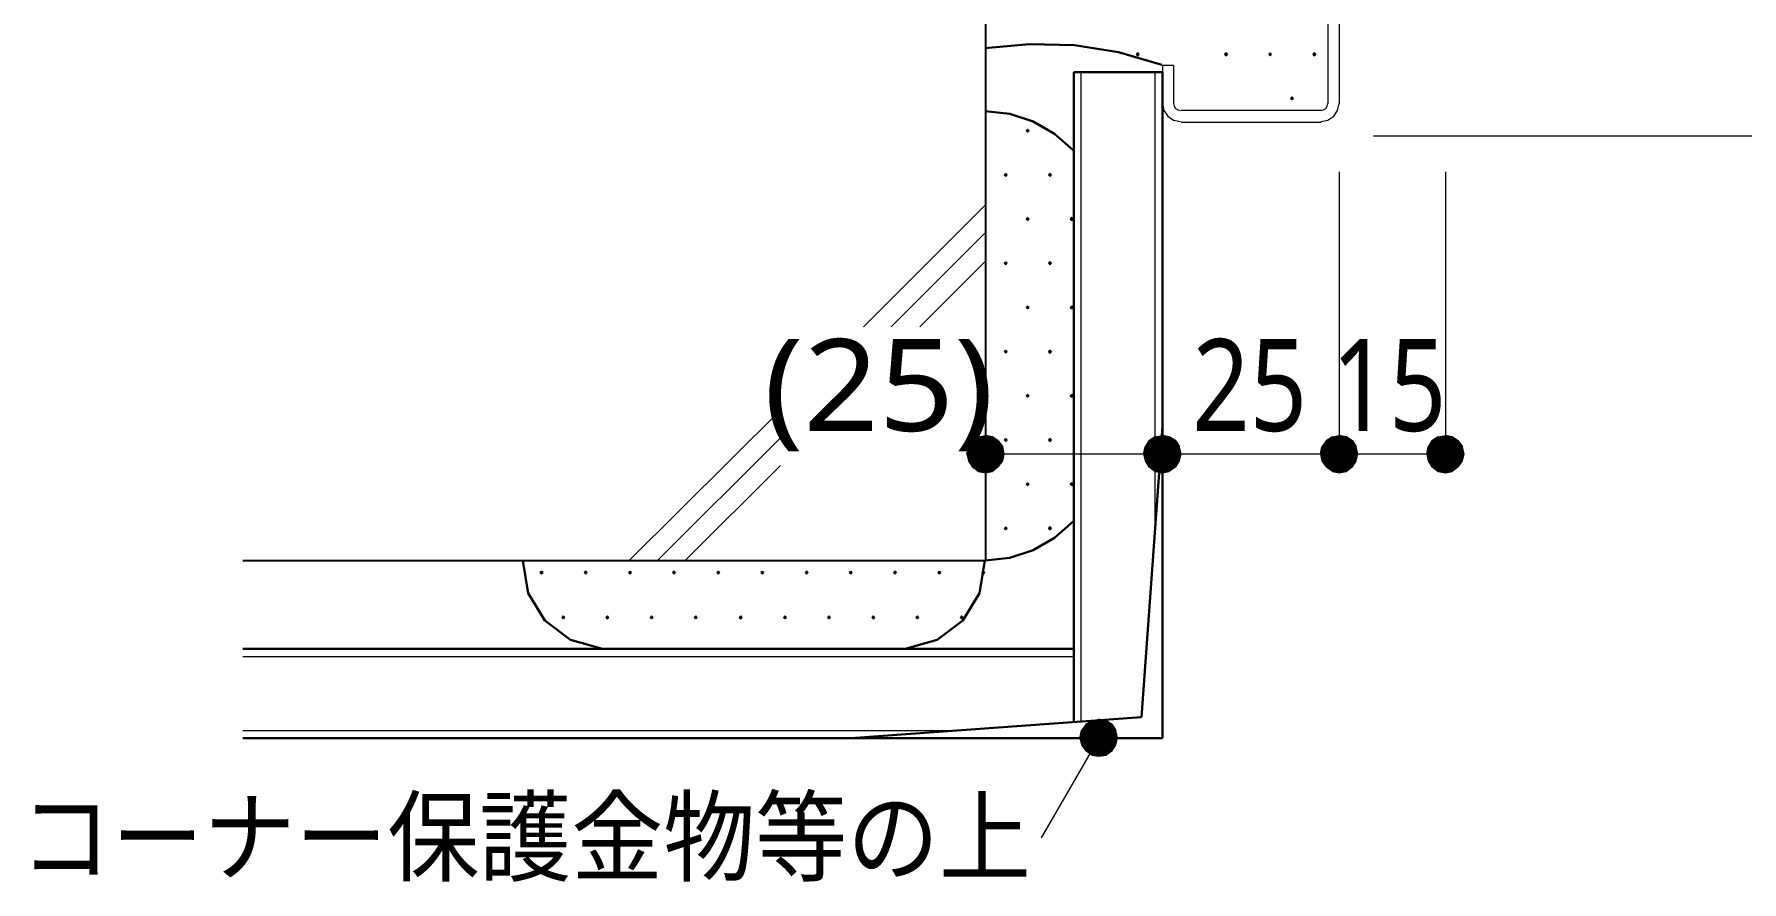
# Model space of a CAD drawing. Header units: millimetres. Extents: x 0 to 420, y 0 to 297.
# Drawn here: x 39.59 to 87.86, y 203.75 to 227.71 of the extents above; entities that cross this region are included whole.
import ezdxf
from ezdxf.enums import TextEntityAlignment as Align

# ---------------------------------------------------------------- set-up
doc = ezdxf.new("R2010")
doc.units = ezdxf.units.MM
doc.styles.add('kst32b', font='NotoSansJP-Variable.ttf')

msp = doc.modelspace()

# ---------------------------------------------------------------- hatches: boundary and pattern name
for points in [[(70.781, 227.182), (70.76, 227.161), (70.739, 227.139), (70.76, 227.118), (70.781, 227.097), (70.803, 227.118), (70.824, 227.139), (70.803, 227.161), (70.781, 227.182)], [(73.279, 227.182), (73.258, 227.161), (73.237, 227.139), (73.258, 227.118), (73.279, 227.097), (73.3, 227.118), (73.321, 227.139), (73.3, 227.161), (73.279, 227.182)], [(74.528, 227.182), (74.507, 227.161), (74.486, 227.139), (74.507, 227.118), (74.528, 227.097), (74.549, 227.118), (74.57, 227.139), (74.549, 227.161), (74.528, 227.182)], [(75.777, 227.182), (75.756, 227.161), (75.734, 227.139), (75.756, 227.118), (75.777, 227.097), (75.798, 227.118), (75.819, 227.139), (75.798, 227.161), (75.777, 227.182)], [(75.142, 225.933), (75.121, 225.912), (75.099, 225.891), (75.121, 225.87), (75.142, 225.848), (75.163, 225.87), (75.184, 225.891), (75.163, 225.912), (75.142, 225.933)], [(67.67, 225.023), (67.649, 225.002), (67.628, 224.98), (67.649, 224.959), (67.67, 224.938), (67.691, 224.959), (67.712, 224.98), (67.691, 225.002), (67.67, 225.023)], [(67.056, 223.774), (67.035, 223.753), (67.014, 223.732), (67.035, 223.711), (67.056, 223.689), (67.077, 223.711), (67.098, 223.732), (67.077, 223.753), (67.056, 223.774)], [(68.305, 223.774), (68.284, 223.753), (68.262, 223.732), (68.284, 223.711), (68.305, 223.689), (68.326, 223.711), (68.347, 223.732), (68.326, 223.753), (68.305, 223.774)], [(67.67, 222.525), (67.649, 222.504), (67.628, 222.483), (67.649, 222.462), (67.67, 222.44), (67.691, 222.462), (67.712, 222.483), (67.691, 222.504), (67.67, 222.525)], [(68.919, 222.525), (68.898, 222.504), (68.876, 222.483), (68.898, 222.462), (68.919, 222.44), (68.94, 222.462), (68.961, 222.483), (68.94, 222.504), (68.919, 222.525)], [(67.056, 221.276), (67.035, 221.255), (67.014, 221.234), (67.035, 221.213), (67.056, 221.192), (67.077, 221.213), (67.098, 221.234), (67.077, 221.255), (67.056, 221.276)], [(68.305, 221.276), (68.284, 221.255), (68.262, 221.234), (68.284, 221.213), (68.305, 221.192), (68.326, 221.213), (68.347, 221.234), (68.326, 221.255), (68.305, 221.276)], [(67.67, 220.028), (67.649, 220.006), (67.628, 219.985), (67.649, 219.964), (67.67, 219.943), (67.691, 219.964), (67.712, 219.985), (67.691, 220.006), (67.67, 220.028)], [(68.919, 220.028), (68.898, 220.006), (68.876, 219.985), (68.898, 219.964), (68.919, 219.943), (68.94, 219.964), (68.961, 219.985), (68.94, 220.006), (68.919, 220.028)], [(67.056, 218.779), (67.035, 218.757), (67.014, 218.736), (67.035, 218.715), (67.056, 218.694), (67.077, 218.715), (67.098, 218.736), (67.077, 218.757), (67.056, 218.779)], [(68.305, 218.779), (68.284, 218.757), (68.262, 218.736), (68.284, 218.715), (68.305, 218.694), (68.326, 218.715), (68.347, 218.736), (68.326, 218.757), (68.305, 218.779)], [(67.67, 217.53), (67.649, 217.509), (67.628, 217.487), (67.649, 217.466), (67.67, 217.445), (67.691, 217.466), (67.712, 217.487), (67.691, 217.509), (67.67, 217.53)], [(68.919, 217.53), (68.898, 217.509), (68.876, 217.487), (68.898, 217.466), (68.919, 217.445), (68.94, 217.466), (68.961, 217.487), (68.94, 217.509), (68.919, 217.53)], [(67.056, 216.281), (67.035, 216.26), (67.014, 216.239), (67.035, 216.217), (67.056, 216.196), (67.077, 216.217), (67.098, 216.239), (67.077, 216.26), (67.056, 216.281)], [(68.305, 216.281), (68.284, 216.26), (68.262, 216.239), (68.284, 216.217), (68.305, 216.196), (68.326, 216.217), (68.347, 216.239), (68.326, 216.26), (68.305, 216.281)], [(66.971, 215.646), (67.014, 215.837), (66.485, 215.837), (66.971, 215.646)], [(71.967, 215.646), (72.009, 215.837), (71.48, 215.837), (71.967, 215.646)], [(76.962, 215.646), (77.004, 215.837), (76.475, 215.837), (76.962, 215.646)], [(79.968, 215.646), (80.01, 215.837), (79.481, 215.837), (79.968, 215.646)], [(67.67, 215.032), (67.649, 215.011), (67.628, 214.99), (67.649, 214.969), (67.67, 214.947), (67.691, 214.969), (67.712, 214.99), (67.691, 215.011), (67.67, 215.032)], [(68.919, 215.032), (68.898, 215.011), (68.876, 214.99), (68.898, 214.969), (68.919, 214.947), (68.94, 214.969), (68.961, 214.99), (68.94, 215.011), (68.919, 215.032)], [(67.056, 213.783), (67.035, 213.762), (67.014, 213.741), (67.035, 213.72), (67.056, 213.699), (67.077, 213.72), (67.098, 213.741), (67.077, 213.762), (67.056, 213.783)], [(68.305, 213.783), (68.284, 213.762), (68.262, 213.741), (68.284, 213.72), (68.305, 213.699), (68.326, 213.72), (68.347, 213.741), (68.326, 213.762), (68.305, 213.783)], [(53.933, 212.534), (53.912, 212.513), (53.89, 212.492), (53.912, 212.471), (53.933, 212.45), (53.954, 212.471), (53.975, 212.492), (53.954, 212.513), (53.933, 212.534)], [(55.182, 212.534), (55.16, 212.513), (55.139, 212.492), (55.16, 212.471), (55.182, 212.45), (55.203, 212.471), (55.224, 212.492), (55.203, 212.513), (55.182, 212.534)], [(56.43, 212.534), (56.409, 212.513), (56.388, 212.492), (56.409, 212.471), (56.43, 212.45), (56.452, 212.471), (56.473, 212.492), (56.452, 212.513), (56.43, 212.534)], [(57.679, 212.534), (57.658, 212.513), (57.637, 212.492), (57.658, 212.471), (57.679, 212.45), (57.7, 212.471), (57.721, 212.492), (57.7, 212.513), (57.679, 212.534)], [(58.928, 212.534), (58.907, 212.513), (58.886, 212.492), (58.907, 212.471), (58.928, 212.45), (58.949, 212.471), (58.97, 212.492), (58.949, 212.513), (58.928, 212.534)], [(60.177, 212.534), (60.156, 212.513), (60.135, 212.492), (60.156, 212.471), (60.177, 212.45), (60.198, 212.471), (60.219, 212.492), (60.198, 212.513), (60.177, 212.534)], [(61.426, 212.534), (61.404, 212.513), (61.383, 212.492), (61.404, 212.471), (61.426, 212.45), (61.447, 212.471), (61.468, 212.492), (61.447, 212.513), (61.426, 212.534)], [(62.675, 212.534), (62.653, 212.513), (62.632, 212.492), (62.653, 212.471), (62.675, 212.45), (62.696, 212.471), (62.717, 212.492), (62.696, 212.513), (62.675, 212.534)], [(63.923, 212.534), (63.902, 212.513), (63.881, 212.492), (63.902, 212.471), (63.923, 212.45), (63.945, 212.471), (63.966, 212.492), (63.945, 212.513), (63.923, 212.534)], [(65.172, 212.534), (65.151, 212.513), (65.13, 212.492), (65.151, 212.471), (65.172, 212.45), (65.193, 212.471), (65.215, 212.492), (65.193, 212.513), (65.172, 212.534)], [(66.421, 212.534), (66.4, 212.513), (66.379, 212.492), (66.4, 212.471), (66.421, 212.45), (66.442, 212.471), (66.463, 212.492), (66.442, 212.513), (66.421, 212.534)], [(54.546, 211.264), (54.525, 211.243), (54.504, 211.222), (54.525, 211.201), (54.546, 211.18), (54.568, 211.201), (54.589, 211.222), (54.568, 211.243), (54.546, 211.264)], [(55.795, 211.264), (55.774, 211.243), (55.753, 211.222), (55.774, 211.201), (55.795, 211.18), (55.816, 211.201), (55.838, 211.222), (55.816, 211.243), (55.795, 211.264)], [(57.044, 211.264), (57.023, 211.243), (57.002, 211.222), (57.023, 211.201), (57.044, 211.18), (57.065, 211.201), (57.087, 211.222), (57.065, 211.243), (57.044, 211.264)], [(58.293, 211.264), (58.272, 211.243), (58.251, 211.222), (58.272, 211.201), (58.293, 211.18), (58.314, 211.201), (58.335, 211.222), (58.314, 211.243), (58.293, 211.264)], [(59.563, 211.264), (59.542, 211.243), (59.521, 211.222), (59.542, 211.201), (59.563, 211.18), (59.584, 211.201), (59.605, 211.222), (59.584, 211.243), (59.563, 211.264)], [(60.812, 211.264), (60.791, 211.243), (60.77, 211.222), (60.791, 211.201), (60.812, 211.18), (60.833, 211.201), (60.854, 211.222), (60.833, 211.243), (60.812, 211.264)], [(62.061, 211.264), (62.04, 211.243), (62.018, 211.222), (62.04, 211.201), (62.061, 211.18), (62.082, 211.201), (62.103, 211.222), (62.082, 211.243), (62.061, 211.264)], [(63.31, 211.264), (63.288, 211.243), (63.267, 211.222), (63.288, 211.201), (63.31, 211.18), (63.331, 211.201), (63.352, 211.222), (63.331, 211.243), (63.31, 211.264)], [(64.558, 211.264), (64.537, 211.243), (64.516, 211.222), (64.537, 211.201), (64.558, 211.18), (64.579, 211.201), (64.601, 211.222), (64.579, 211.243), (64.558, 211.264)], [(65.807, 211.264), (65.786, 211.243), (65.765, 211.222), (65.786, 211.201), (65.807, 211.18), (65.828, 211.201), (65.85, 211.222), (65.828, 211.243), (65.807, 211.264)], [(70.168, 207.624), (70.21, 207.814), (69.681, 207.814), (70.168, 207.624)]]:
    msp.add_hatch(color=7).paths.add_polyline_path(points)
h = msp.add_hatch(color=7)
h.paths.add_polyline_path([(66.675, 216.323), (66.485, 216.366), (66.485, 215.837), (66.675, 216.323)])
h.paths.add_polyline_path([(66.485, 216.366), (66.485, 215.837), (66.273, 216.323), (66.485, 216.366)])
h.paths.add_polyline_path([(66.485, 215.837), (66.273, 216.323), (66.104, 216.217), (66.485, 215.837)])
h = msp.add_hatch(color=7)
h.paths.add_polyline_path([(67.014, 215.837), (66.971, 216.048), (66.485, 215.837), (67.014, 215.837)])
h.paths.add_polyline_path([(66.971, 216.048), (66.485, 215.837), (66.844, 216.217), (66.971, 216.048)])
h.paths.add_polyline_path([(66.485, 215.837), (66.844, 216.217), (66.675, 216.323), (66.485, 215.837)])
h = msp.add_hatch(color=7)
h.paths.add_polyline_path([(71.67, 216.323), (71.48, 216.366), (71.48, 215.837), (71.67, 216.323)])
h.paths.add_polyline_path([(71.48, 216.366), (71.48, 215.837), (71.268, 216.323), (71.48, 216.366)])
h.paths.add_polyline_path([(71.48, 215.837), (71.268, 216.323), (71.099, 216.217), (71.48, 215.837)])
h = msp.add_hatch(color=7)
h.paths.add_polyline_path([(72.009, 215.837), (71.967, 216.048), (71.48, 215.837), (72.009, 215.837)])
h.paths.add_polyline_path([(71.967, 216.048), (71.48, 215.837), (71.861, 216.217), (71.967, 216.048)])
h.paths.add_polyline_path([(71.48, 215.837), (71.861, 216.217), (71.67, 216.323), (71.48, 215.837)])
h = msp.add_hatch(color=7)
h.paths.add_polyline_path([(76.687, 216.323), (76.475, 216.366), (76.475, 215.837), (76.687, 216.323)])
h.paths.add_polyline_path([(76.475, 216.366), (76.475, 215.837), (76.285, 216.323), (76.475, 216.366)])
h.paths.add_polyline_path([(76.475, 215.837), (76.285, 216.323), (76.115, 216.217), (76.475, 215.837)])
h = msp.add_hatch(color=7)
h.paths.add_polyline_path([(77.004, 215.837), (76.962, 216.048), (76.475, 215.837), (77.004, 215.837)])
h.paths.add_polyline_path([(76.962, 216.048), (76.475, 215.837), (76.856, 216.217), (76.962, 216.048)])
h.paths.add_polyline_path([(76.475, 215.837), (76.856, 216.217), (76.687, 216.323), (76.475, 215.837)])
h = msp.add_hatch(color=7)
h.paths.add_polyline_path([(79.671, 216.323), (79.481, 216.366), (79.481, 215.837), (79.671, 216.323)])
h.paths.add_polyline_path([(79.481, 216.366), (79.481, 215.837), (79.269, 216.323), (79.481, 216.366)])
h.paths.add_polyline_path([(79.481, 215.837), (79.269, 216.323), (79.1, 216.217), (79.481, 215.837)])
h = msp.add_hatch(color=7)
h.paths.add_polyline_path([(80.01, 215.837), (79.968, 216.048), (79.481, 215.837), (80.01, 215.837)])
h.paths.add_polyline_path([(79.968, 216.048), (79.481, 215.837), (79.841, 216.217), (79.968, 216.048)])
h.paths.add_polyline_path([(79.481, 215.837), (79.841, 216.217), (79.671, 216.323), (79.481, 215.837)])
h = msp.add_hatch(color=7)
h.paths.add_polyline_path([(66.104, 216.217), (65.998, 216.048), (66.485, 215.837), (66.104, 216.217)])
h.paths.add_polyline_path([(65.998, 216.048), (66.485, 215.837), (65.955, 215.837), (65.998, 216.048)])
h.paths.add_polyline_path([(66.485, 215.837), (65.955, 215.837), (65.998, 215.646), (66.485, 215.837)])
h = msp.add_hatch(color=7)
h.paths.add_polyline_path([(65.998, 215.646), (66.104, 215.477), (66.485, 215.837), (65.998, 215.646)])
h.paths.add_polyline_path([(66.104, 215.477), (66.485, 215.837), (66.273, 215.35), (66.104, 215.477)])
h.paths.add_polyline_path([(66.485, 215.837), (66.273, 215.35), (66.485, 215.307), (66.485, 215.837)])
h = msp.add_hatch(color=7)
h.paths.add_polyline_path([(66.485, 215.307), (66.675, 215.35), (66.485, 215.837), (66.485, 215.307)])
h.paths.add_polyline_path([(66.675, 215.35), (66.485, 215.837), (66.844, 215.477), (66.675, 215.35)])
h.paths.add_polyline_path([(66.485, 215.837), (66.844, 215.477), (66.971, 215.646), (66.485, 215.837)])
h = msp.add_hatch(color=7)
h.paths.add_polyline_path([(71.099, 216.217), (70.993, 216.048), (71.48, 215.837), (71.099, 216.217)])
h.paths.add_polyline_path([(70.993, 216.048), (71.48, 215.837), (70.951, 215.837), (70.993, 216.048)])
h.paths.add_polyline_path([(71.48, 215.837), (70.951, 215.837), (70.993, 215.646), (71.48, 215.837)])
h = msp.add_hatch(color=7)
h.paths.add_polyline_path([(70.993, 215.646), (71.099, 215.477), (71.48, 215.837), (70.993, 215.646)])
h.paths.add_polyline_path([(71.099, 215.477), (71.48, 215.837), (71.268, 215.35), (71.099, 215.477)])
h.paths.add_polyline_path([(71.48, 215.837), (71.268, 215.35), (71.48, 215.307), (71.48, 215.837)])
h = msp.add_hatch(color=7)
h.paths.add_polyline_path([(71.48, 215.307), (71.67, 215.35), (71.48, 215.837), (71.48, 215.307)])
h.paths.add_polyline_path([(71.67, 215.35), (71.48, 215.837), (71.861, 215.477), (71.67, 215.35)])
h.paths.add_polyline_path([(71.48, 215.837), (71.861, 215.477), (71.967, 215.646), (71.48, 215.837)])
h = msp.add_hatch(color=7)
h.paths.add_polyline_path([(76.115, 216.217), (75.988, 216.048), (76.475, 215.837), (76.115, 216.217)])
h.paths.add_polyline_path([(75.988, 216.048), (76.475, 215.837), (75.946, 215.837), (75.988, 216.048)])
h.paths.add_polyline_path([(76.475, 215.837), (75.946, 215.837), (75.988, 215.646), (76.475, 215.837)])
h = msp.add_hatch(color=7)
h.paths.add_polyline_path([(75.988, 215.646), (76.115, 215.477), (76.475, 215.837), (75.988, 215.646)])
h.paths.add_polyline_path([(76.115, 215.477), (76.475, 215.837), (76.285, 215.35), (76.115, 215.477)])
h.paths.add_polyline_path([(76.475, 215.837), (76.285, 215.35), (76.475, 215.307), (76.475, 215.837)])
h = msp.add_hatch(color=7)
h.paths.add_polyline_path([(76.475, 215.307), (76.687, 215.35), (76.475, 215.837), (76.475, 215.307)])
h.paths.add_polyline_path([(76.687, 215.35), (76.475, 215.837), (76.856, 215.477), (76.687, 215.35)])
h.paths.add_polyline_path([(76.475, 215.837), (76.856, 215.477), (76.962, 215.646), (76.475, 215.837)])
h = msp.add_hatch(color=7)
h.paths.add_polyline_path([(79.1, 216.217), (78.994, 216.048), (79.481, 215.837), (79.1, 216.217)])
h.paths.add_polyline_path([(78.994, 216.048), (79.481, 215.837), (78.952, 215.837), (78.994, 216.048)])
h.paths.add_polyline_path([(79.481, 215.837), (78.952, 215.837), (78.994, 215.646), (79.481, 215.837)])
h = msp.add_hatch(color=7)
h.paths.add_polyline_path([(78.994, 215.646), (79.1, 215.477), (79.481, 215.837), (78.994, 215.646)])
h.paths.add_polyline_path([(79.1, 215.477), (79.481, 215.837), (79.269, 215.35), (79.1, 215.477)])
h.paths.add_polyline_path([(79.481, 215.837), (79.269, 215.35), (79.481, 215.307), (79.481, 215.837)])
h = msp.add_hatch(color=7)
h.paths.add_polyline_path([(79.481, 215.307), (79.671, 215.35), (79.481, 215.837), (79.481, 215.307)])
h.paths.add_polyline_path([(79.671, 215.35), (79.481, 215.837), (79.841, 215.477), (79.671, 215.35)])
h.paths.add_polyline_path([(79.481, 215.837), (79.841, 215.477), (79.968, 215.646), (79.481, 215.837)])
h = msp.add_hatch(color=7)
h.paths.add_polyline_path([(69.321, 208.195), (69.194, 208.026), (69.681, 207.814), (69.321, 208.195)])
h.paths.add_polyline_path([(69.194, 208.026), (69.681, 207.814), (69.152, 207.814), (69.194, 208.026)])
h.paths.add_polyline_path([(69.681, 207.814), (69.152, 207.814), (69.194, 207.624), (69.681, 207.814)])
h = msp.add_hatch(color=7)
h.paths.add_polyline_path([(69.892, 208.301), (69.681, 208.344), (69.681, 207.814), (69.892, 208.301)])
h.paths.add_polyline_path([(69.681, 208.344), (69.681, 207.814), (69.49, 208.301), (69.681, 208.344)])
h.paths.add_polyline_path([(69.681, 207.814), (69.49, 208.301), (69.321, 208.195), (69.681, 207.814)])
h = msp.add_hatch(color=7)
h.paths.add_polyline_path([(70.21, 207.814), (70.168, 208.026), (69.681, 207.814), (70.21, 207.814)])
h.paths.add_polyline_path([(70.168, 208.026), (69.681, 207.814), (70.062, 208.195), (70.168, 208.026)])
h.paths.add_polyline_path([(69.681, 207.814), (70.062, 208.195), (69.892, 208.301), (69.681, 207.814)])
h = msp.add_hatch(color=7)
h.paths.add_polyline_path([(69.194, 207.624), (69.321, 207.454), (69.681, 207.814), (69.194, 207.624)])
h.paths.add_polyline_path([(69.321, 207.454), (69.681, 207.814), (69.49, 207.328), (69.321, 207.454)])
h.paths.add_polyline_path([(69.681, 207.814), (69.49, 207.328), (69.681, 207.306), (69.681, 207.814)])
h = msp.add_hatch(color=7)
h.paths.add_polyline_path([(69.681, 207.306), (69.892, 207.328), (69.681, 207.814), (69.681, 207.306)])
h.paths.add_polyline_path([(69.892, 207.328), (69.681, 207.814), (70.062, 207.454), (69.892, 207.328)])
h.paths.add_polyline_path([(69.681, 207.814), (70.062, 207.454), (70.168, 207.624), (69.681, 207.814)])

# ---------------------------------------------------------------- linework, layer by layer
at = {"lineweight": 25}
for points in [[(66.485, 241.215), (66.485, 212.831)], [(45.487, 212.831), (66.485, 212.831)]]:
    msp.add_lwpolyline(points, dxfattribs=at)
at = {"lineweight": 13}
for points in [[(76.158, 233.616), (76.158, 225.742)], [(76.475, 233.616), (76.475, 225.742)], [(69.173, 226.631), (69.173, 208.28)], [(71.268, 226.631), (71.268, 213.826)], [(71.48, 226.822), (71.48, 225.742)], [(71.797, 226.822), (71.48, 226.822)], [(71.797, 226.822), (71.797, 225.742)], [(71.48, 225.753), (71.521, 225.551), (71.632, 225.386), (71.797, 225.275), (71.998, 225.235)], [(71.797, 225.753), (71.813, 225.675), (71.856, 225.611), (71.92, 225.568), (71.998, 225.552)], [(75.967, 225.552), (72.009, 225.552)], [(75.957, 225.552), (76.035, 225.568), (76.099, 225.611), (76.142, 225.675), (76.158, 225.753)], [(75.957, 225.235), (76.158, 225.275), (76.323, 225.386), (76.434, 225.551), (76.475, 225.753)], [(75.967, 225.213), (72.009, 225.213)], [(77.449, 224.832), (92.287, 224.832)], [(76.475, 223.816), (76.475, 215.837)], [(79.481, 223.816), (79.481, 215.837)], [(63.034, 219.435), (66.485, 222.885)], [(63.818, 219.435), (66.485, 222.102)], [(64.622, 219.435), (66.485, 221.297)], [(56.409, 212.831), (60.685, 217.085)], [(57.214, 212.831), (60.685, 216.302)], [(79.481, 215.837), (76.475, 215.837), (71.48, 215.837), (66.485, 215.837)], [(57.997, 212.831), (60.685, 215.519)], [(45.487, 210.121), (68.982, 210.121)], [(45.487, 208.026), (65.469, 208.026)], [(69.681, 207.814), (68.051, 204.999)]]:
    msp.add_lwpolyline(points, dxfattribs=at)
at = {"lineweight": 30}
for points in [[(71.467, 226.842), (70.245, 227.196), (68.994, 227.393), (67.728, 227.43), (66.463, 227.308)], [(68.982, 226.631), (68.982, 208.28)], [(71.48, 226.631), (68.982, 226.631)], [(71.48, 226.631), (71.48, 207.814)], [(68.963, 224.429), (68.434, 224.893), (67.829, 225.236), (67.167, 225.452), (66.468, 225.531)], [(70.887, 208.407), (71.48, 216.62)], [(66.468, 212.831), (67.167, 212.91), (67.829, 213.125), (68.434, 213.469), (68.963, 213.932)], [(53.405, 212.834), (53.556, 211.909), (54.027, 211.134), (54.749, 210.586), (55.653, 210.339)], [(64.214, 210.339), (65.118, 210.586), (65.84, 211.134), (66.311, 211.909), (66.462, 212.834)], [(45.487, 210.333), (68.982, 210.333)], [(62.675, 207.814), (70.887, 208.407)], [(45.487, 207.814), (71.48, 207.814)]]:
    msp.add_lwpolyline(points, dxfattribs=at)
at = {"lineweight": 0}
for points in [[(70.781, 227.182), (70.76, 227.161), (70.739, 227.139), (70.76, 227.118), (70.781, 227.097), (70.803, 227.118), (70.824, 227.139), (70.803, 227.161)], [(73.279, 227.182), (73.258, 227.161), (73.237, 227.139), (73.258, 227.118), (73.279, 227.097), (73.3, 227.118), (73.321, 227.139), (73.3, 227.161)], [(74.528, 227.182), (74.507, 227.161), (74.486, 227.139), (74.507, 227.118), (74.528, 227.097), (74.549, 227.118), (74.57, 227.139), (74.549, 227.161)], [(75.777, 227.182), (75.756, 227.161), (75.734, 227.139), (75.756, 227.118), (75.777, 227.097), (75.798, 227.118), (75.819, 227.139), (75.798, 227.161)], [(75.142, 225.933), (75.121, 225.912), (75.099, 225.891), (75.121, 225.87), (75.142, 225.848), (75.163, 225.87), (75.184, 225.891), (75.163, 225.912)], [(67.67, 225.023), (67.649, 225.002), (67.628, 224.98), (67.649, 224.959), (67.67, 224.938), (67.691, 224.959), (67.712, 224.98), (67.691, 225.002)], [(67.056, 223.774), (67.035, 223.753), (67.014, 223.732), (67.035, 223.711), (67.056, 223.689), (67.077, 223.711), (67.098, 223.732), (67.077, 223.753)], [(68.305, 223.774), (68.284, 223.753), (68.262, 223.732), (68.284, 223.711), (68.305, 223.689), (68.326, 223.711), (68.347, 223.732), (68.326, 223.753)], [(67.67, 222.525), (67.649, 222.504), (67.628, 222.483), (67.649, 222.462), (67.67, 222.44), (67.691, 222.462), (67.712, 222.483), (67.691, 222.504)], [(68.919, 222.525), (68.898, 222.504), (68.876, 222.483), (68.898, 222.462), (68.919, 222.44), (68.94, 222.462), (68.961, 222.483), (68.94, 222.504)], [(67.056, 221.276), (67.035, 221.255), (67.014, 221.234), (67.035, 221.213), (67.056, 221.192), (67.077, 221.213), (67.098, 221.234), (67.077, 221.255)], [(68.305, 221.276), (68.284, 221.255), (68.262, 221.234), (68.284, 221.213), (68.305, 221.192), (68.326, 221.213), (68.347, 221.234), (68.326, 221.255)], [(67.67, 220.028), (67.649, 220.006), (67.628, 219.985), (67.649, 219.964), (67.67, 219.943), (67.691, 219.964), (67.712, 219.985), (67.691, 220.006)], [(68.919, 220.028), (68.898, 220.006), (68.876, 219.985), (68.898, 219.964), (68.919, 219.943), (68.94, 219.964), (68.961, 219.985), (68.94, 220.006)], [(67.056, 218.779), (67.035, 218.757), (67.014, 218.736), (67.035, 218.715), (67.056, 218.694), (67.077, 218.715), (67.098, 218.736), (67.077, 218.757)], [(68.305, 218.779), (68.284, 218.757), (68.262, 218.736), (68.284, 218.715), (68.305, 218.694), (68.326, 218.715), (68.347, 218.736), (68.326, 218.757)], [(67.67, 217.53), (67.649, 217.509), (67.628, 217.487), (67.649, 217.466), (67.67, 217.445), (67.691, 217.466), (67.712, 217.487), (67.691, 217.509)], [(68.919, 217.53), (68.898, 217.509), (68.876, 217.487), (68.898, 217.466), (68.919, 217.445), (68.94, 217.466), (68.961, 217.487), (68.94, 217.509)], [(66.485, 215.837), (66.273, 216.323), (66.104, 216.217)], [(66.485, 216.366), (66.485, 215.837), (66.273, 216.323)], [(66.675, 216.323), (66.485, 216.366), (66.485, 215.837)], [(66.485, 215.837), (66.844, 216.217), (66.675, 216.323)], [(67.056, 216.281), (67.035, 216.26), (67.014, 216.239), (67.035, 216.217), (67.056, 216.196), (67.077, 216.217), (67.098, 216.239), (67.077, 216.26)], [(68.305, 216.281), (68.284, 216.26), (68.262, 216.239), (68.284, 216.217), (68.305, 216.196), (68.326, 216.217), (68.347, 216.239), (68.326, 216.26)], [(71.48, 215.837), (71.268, 216.323), (71.099, 216.217)], [(71.48, 216.366), (71.48, 215.837), (71.268, 216.323)], [(71.67, 216.323), (71.48, 216.366), (71.48, 215.837)], [(71.48, 215.837), (71.861, 216.217), (71.67, 216.323)], [(76.475, 215.837), (76.285, 216.323), (76.115, 216.217)], [(76.475, 216.366), (76.475, 215.837), (76.285, 216.323)], [(76.687, 216.323), (76.475, 216.366), (76.475, 215.837)], [(76.475, 215.837), (76.856, 216.217), (76.687, 216.323)], [(79.481, 215.837), (79.269, 216.323), (79.1, 216.217)], [(79.481, 216.366), (79.481, 215.837), (79.269, 216.323)], [(79.671, 216.323), (79.481, 216.366), (79.481, 215.837)], [(79.481, 215.837), (79.841, 216.217), (79.671, 216.323)], [(65.998, 216.048), (66.485, 215.837), (65.955, 215.837)], [(66.485, 215.837), (65.955, 215.837), (65.998, 215.646)], [(66.104, 216.217), (65.998, 216.048), (66.485, 215.837)], [(65.998, 215.646), (66.104, 215.477), (66.485, 215.837)], [(66.104, 215.477), (66.485, 215.837), (66.273, 215.35)], [(66.485, 215.837), (66.273, 215.35), (66.485, 215.307)], [(66.971, 216.048), (66.485, 215.837), (66.844, 216.217)], [(67.014, 215.837), (66.971, 216.048), (66.485, 215.837)], [(66.485, 215.307), (66.675, 215.35), (66.485, 215.837)], [(66.675, 215.35), (66.485, 215.837), (66.844, 215.477)], [(66.485, 215.837), (66.844, 215.477), (66.971, 215.646)], [(66.971, 215.646), (67.014, 215.837), (66.485, 215.837)], [(70.993, 216.048), (71.48, 215.837), (70.951, 215.837)], [(71.48, 215.837), (70.951, 215.837), (70.993, 215.646)], [(71.099, 216.217), (70.993, 216.048), (71.48, 215.837)], [(70.993, 215.646), (71.099, 215.477), (71.48, 215.837)], [(71.099, 215.477), (71.48, 215.837), (71.268, 215.35)], [(71.48, 215.837), (71.268, 215.35), (71.48, 215.307)], [(71.967, 216.048), (71.48, 215.837), (71.861, 216.217)], [(72.009, 215.837), (71.967, 216.048), (71.48, 215.837)], [(71.48, 215.307), (71.67, 215.35), (71.48, 215.837)], [(71.67, 215.35), (71.48, 215.837), (71.861, 215.477)], [(71.48, 215.837), (71.861, 215.477), (71.967, 215.646)], [(71.967, 215.646), (72.009, 215.837), (71.48, 215.837)], [(75.988, 216.048), (76.475, 215.837), (75.946, 215.837)], [(76.475, 215.837), (75.946, 215.837), (75.988, 215.646)], [(76.115, 216.217), (75.988, 216.048), (76.475, 215.837)], [(75.988, 215.646), (76.115, 215.477), (76.475, 215.837)], [(76.115, 215.477), (76.475, 215.837), (76.285, 215.35)], [(76.475, 215.837), (76.285, 215.35), (76.475, 215.307)], [(76.962, 216.048), (76.475, 215.837), (76.856, 216.217)], [(77.004, 215.837), (76.962, 216.048), (76.475, 215.837)], [(76.475, 215.307), (76.687, 215.35), (76.475, 215.837)], [(76.687, 215.35), (76.475, 215.837), (76.856, 215.477)], [(76.475, 215.837), (76.856, 215.477), (76.962, 215.646)], [(76.962, 215.646), (77.004, 215.837), (76.475, 215.837)], [(78.994, 216.048), (79.481, 215.837), (78.952, 215.837)], [(79.481, 215.837), (78.952, 215.837), (78.994, 215.646)], [(79.1, 216.217), (78.994, 216.048), (79.481, 215.837)], [(78.994, 215.646), (79.1, 215.477), (79.481, 215.837)], [(79.1, 215.477), (79.481, 215.837), (79.269, 215.35)], [(79.481, 215.837), (79.269, 215.35), (79.481, 215.307)], [(79.968, 216.048), (79.481, 215.837), (79.841, 216.217)], [(80.01, 215.837), (79.968, 216.048), (79.481, 215.837)], [(79.481, 215.307), (79.671, 215.35), (79.481, 215.837)], [(79.671, 215.35), (79.481, 215.837), (79.841, 215.477)], [(79.481, 215.837), (79.841, 215.477), (79.968, 215.646)], [(79.968, 215.646), (80.01, 215.837), (79.481, 215.837)], [(67.67, 215.032), (67.649, 215.011), (67.628, 214.99), (67.649, 214.969), (67.67, 214.947), (67.691, 214.969), (67.712, 214.99), (67.691, 215.011)], [(68.919, 215.032), (68.898, 215.011), (68.876, 214.99), (68.898, 214.969), (68.919, 214.947), (68.94, 214.969), (68.961, 214.99), (68.94, 215.011)], [(67.056, 213.783), (67.035, 213.762), (67.014, 213.741), (67.035, 213.72), (67.056, 213.699), (67.077, 213.72), (67.098, 213.741), (67.077, 213.762)], [(68.305, 213.783), (68.284, 213.762), (68.262, 213.741), (68.284, 213.72), (68.305, 213.699), (68.326, 213.72), (68.347, 213.741), (68.326, 213.762)], [(53.933, 212.534), (53.912, 212.513), (53.89, 212.492), (53.912, 212.471), (53.933, 212.45), (53.954, 212.471), (53.975, 212.492), (53.954, 212.513)], [(55.182, 212.534), (55.16, 212.513), (55.139, 212.492), (55.16, 212.471), (55.182, 212.45), (55.203, 212.471), (55.224, 212.492), (55.203, 212.513)], [(56.43, 212.534), (56.409, 212.513), (56.388, 212.492), (56.409, 212.471), (56.43, 212.45), (56.452, 212.471), (56.473, 212.492), (56.452, 212.513)], [(57.679, 212.534), (57.658, 212.513), (57.637, 212.492), (57.658, 212.471), (57.679, 212.45), (57.7, 212.471), (57.721, 212.492), (57.7, 212.513)], [(58.928, 212.534), (58.907, 212.513), (58.886, 212.492), (58.907, 212.471), (58.928, 212.45), (58.949, 212.471), (58.97, 212.492), (58.949, 212.513)], [(60.177, 212.534), (60.156, 212.513), (60.135, 212.492), (60.156, 212.471), (60.177, 212.45), (60.198, 212.471), (60.219, 212.492), (60.198, 212.513)], [(61.426, 212.534), (61.404, 212.513), (61.383, 212.492), (61.404, 212.471), (61.426, 212.45), (61.447, 212.471), (61.468, 212.492), (61.447, 212.513)], [(62.675, 212.534), (62.653, 212.513), (62.632, 212.492), (62.653, 212.471), (62.675, 212.45), (62.696, 212.471), (62.717, 212.492), (62.696, 212.513)], [(63.923, 212.534), (63.902, 212.513), (63.881, 212.492), (63.902, 212.471), (63.923, 212.45), (63.945, 212.471), (63.966, 212.492), (63.945, 212.513)], [(65.172, 212.534), (65.151, 212.513), (65.13, 212.492), (65.151, 212.471), (65.172, 212.45), (65.193, 212.471), (65.215, 212.492), (65.193, 212.513)], [(66.421, 212.534), (66.4, 212.513), (66.379, 212.492), (66.4, 212.471), (66.421, 212.45), (66.442, 212.471), (66.463, 212.492), (66.442, 212.513)], [(54.546, 211.264), (54.525, 211.243), (54.504, 211.222), (54.525, 211.201), (54.546, 211.18), (54.568, 211.201), (54.589, 211.222), (54.568, 211.243)], [(55.795, 211.264), (55.774, 211.243), (55.753, 211.222), (55.774, 211.201), (55.795, 211.18), (55.816, 211.201), (55.838, 211.222), (55.816, 211.243)], [(57.044, 211.264), (57.023, 211.243), (57.002, 211.222), (57.023, 211.201), (57.044, 211.18), (57.065, 211.201), (57.087, 211.222), (57.065, 211.243)], [(58.293, 211.264), (58.272, 211.243), (58.251, 211.222), (58.272, 211.201), (58.293, 211.18), (58.314, 211.201), (58.335, 211.222), (58.314, 211.243)], [(59.563, 211.264), (59.542, 211.243), (59.521, 211.222), (59.542, 211.201), (59.563, 211.18), (59.584, 211.201), (59.605, 211.222), (59.584, 211.243)], [(60.812, 211.264), (60.791, 211.243), (60.77, 211.222), (60.791, 211.201), (60.812, 211.18), (60.833, 211.201), (60.854, 211.222), (60.833, 211.243)], [(62.061, 211.264), (62.04, 211.243), (62.018, 211.222), (62.04, 211.201), (62.061, 211.18), (62.082, 211.201), (62.103, 211.222), (62.082, 211.243)], [(63.31, 211.264), (63.288, 211.243), (63.267, 211.222), (63.288, 211.201), (63.31, 211.18), (63.331, 211.201), (63.352, 211.222), (63.331, 211.243)], [(64.558, 211.264), (64.537, 211.243), (64.516, 211.222), (64.537, 211.201), (64.558, 211.18), (64.579, 211.201), (64.601, 211.222), (64.579, 211.243)], [(65.807, 211.264), (65.786, 211.243), (65.765, 211.222), (65.786, 211.201), (65.807, 211.18), (65.828, 211.201), (65.85, 211.222), (65.828, 211.243)], [(69.321, 208.195), (69.194, 208.026), (69.681, 207.814)], [(69.681, 207.814), (69.49, 208.301), (69.321, 208.195)], [(69.681, 208.344), (69.681, 207.814), (69.49, 208.301)], [(69.892, 208.301), (69.681, 208.344), (69.681, 207.814)], [(69.681, 207.814), (70.062, 208.195), (69.892, 208.301)], [(70.168, 208.026), (69.681, 207.814), (70.062, 208.195)], [(69.194, 208.026), (69.681, 207.814), (69.152, 207.814)], [(69.681, 207.814), (69.152, 207.814), (69.194, 207.624)], [(69.194, 207.624), (69.321, 207.454), (69.681, 207.814)], [(69.321, 207.454), (69.681, 207.814), (69.49, 207.328)], [(69.681, 207.814), (69.49, 207.328), (69.681, 207.306)], [(70.21, 207.814), (70.168, 208.026), (69.681, 207.814)], [(69.681, 207.306), (69.892, 207.328), (69.681, 207.814)], [(69.892, 207.328), (69.681, 207.814), (70.062, 207.454)], [(69.681, 207.814), (70.062, 207.454), (70.168, 207.624)], [(70.168, 207.624), (70.21, 207.814), (69.681, 207.814)]]:
    msp.add_lwpolyline(points, close=True, dxfattribs=at)

# ---------------------------------------------------------------- texts
at = {"style": 'kst32b'}
for s, height, p, p2 in [('(25)', 2.5989, (60.219, 216.493), (66.716, 216.493)), ('25', 2.5989, (72.327, 216.493), (75.575, 216.493)), ('15', 2.5989, (76.263, 216.493), (79.512, 216.493)), ('コーナー保護金物等の上', 2.07913, (39.18, 203.983), (67.768, 203.983))]:
    msp.add_text(s, height=height, dxfattribs=at).set_placement(p, p2, align=Align.FIT)

doc.saveas('drawing.dxf')
